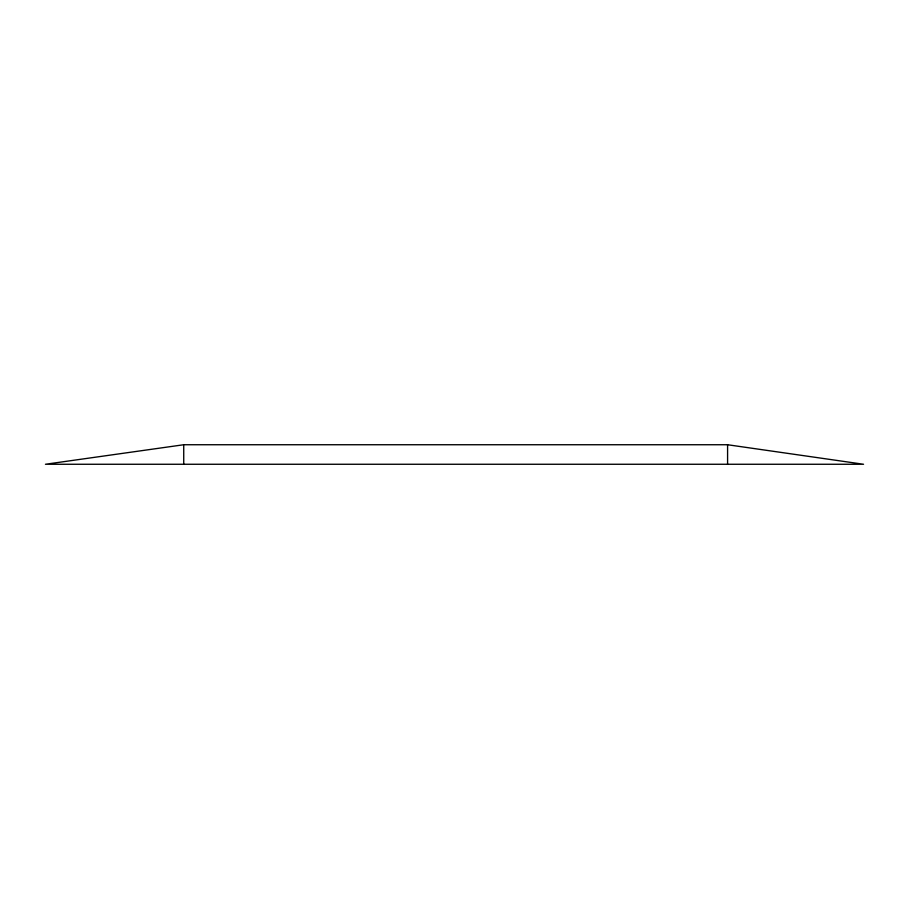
<?xml version="1.0" encoding="UTF-8"?>
<svg xmlns="http://www.w3.org/2000/svg" width="909" height="909" viewBox="0 0 909 909"><rect width="100%" height="100%" fill="white"/><g stroke="black" fill="none" stroke-linecap="round" stroke-linejoin="round"><path stroke-width="1.36" d="M183.732 444.74L45.45 464.26L863.55 464.26L727.586 444.74L183.732 444.74L183.732 464.26M727.586 444.74L727.586 464.26"/></g></svg>
